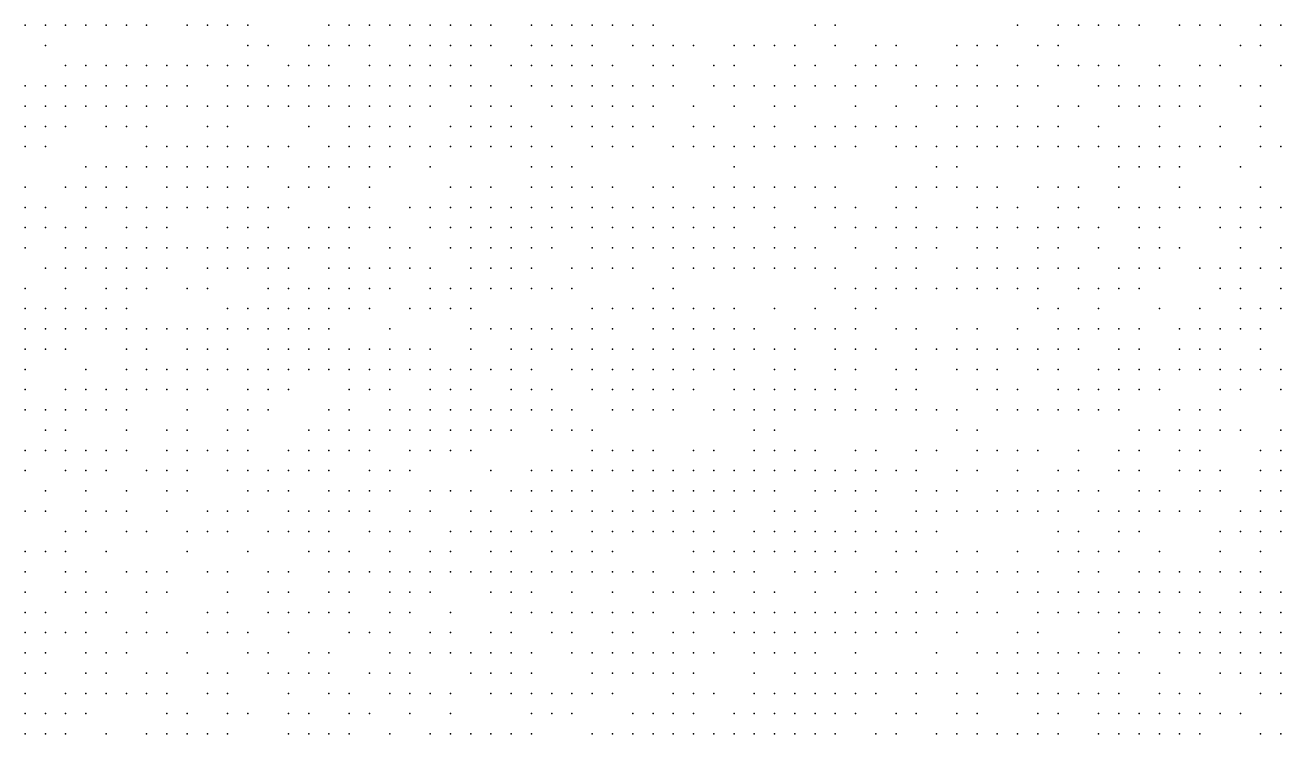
# Model space of a CAD drawing. Extents: x 429 to 793, y 817 to 1241.
# Drawn here: x 565.15 to 610.41, y 1134.89 to 1160.44 of the extents above; entities that cross this region are included whole.
import ezdxf

# ---------------------------------------------------------------- set-up
doc = ezdxf.new("R2010")
doc.units = 0

msp = doc.modelspace()

# ---------------------------------------------------------------- linework, layer by layer
for p in [(565.15, 1160.44, 250.814), (565.88, 1160.44, 251.122), (566.61, 1160.44, 251.333), (567.34, 1160.44, 251.404), (568.07, 1160.44, 251.684), (568.8, 1160.44, 251.964), (569.53, 1160.44, 252.244), (570.99, 1160.44, 252.484), (571.72, 1160.44, 252.724), (572.45, 1160.44, 252.964), (573.18, 1160.44, 253.208), (576.1, 1160.44, 253.768), (576.83, 1160.44, 253.983), (577.56, 1160.44, 254.166), (578.29, 1160.44, 254.348), (579.02, 1160.44, 254.536), (579.75, 1160.44, 254.626), (580.48, 1160.44, 254.717), (581.21, 1160.44, 254.927), (581.94, 1160.44, 255.03), (583.4, 1160.44, 255.185), (584.13, 1160.44, 255.34), (584.86, 1160.44, 255.467), (585.59, 1160.44, 255.595), (586.32, 1160.44, 255.734), (587.05, 1160.44, 255.792), (587.78, 1160.44, 255.85), (593.62, 1160.44, 256.423), (594.35, 1160.44, 256.445), (600.92, 1160.44, 256.691), (602.38, 1160.44, 256.698), (603.11, 1160.44, 256.68), (603.84, 1160.44, 256.65), (604.57, 1160.44, 256.62), (605.3, 1160.44, 256.59), (606.76, 1160.44, 256.557), (607.49, 1160.44, 256.525), (608.22, 1160.44, 256.492), (609.68, 1160.44, 256.408), (610.41, 1160.44, 256.346), (565.88, 1159.71, 250.984), (573.18, 1159.71, 253.106), (573.91, 1159.71, 253.447), (575.37, 1159.71, 253.662), (576.1, 1159.71, 253.877), (576.83, 1159.71, 254.092), (577.56, 1159.71, 254.274), (579.02, 1159.71, 254.457), (579.75, 1159.71, 254.733), (580.48, 1159.71, 254.823), (581.21, 1159.71, 254.98), (581.94, 1159.71, 255.135), (583.4, 1159.71, 255.29), (584.13, 1159.71, 255.445), (584.86, 1159.71, 255.572), (585.59, 1159.71, 255.7), (587.05, 1159.71, 255.897), (587.78, 1159.71, 255.955), (588.51, 1159.71, 256.051), (589.24, 1159.71, 256.138), (590.7, 1159.71, 256.226), (591.43, 1159.71, 256.313), (592.16, 1159.71, 256.376), (592.89, 1159.71, 256.438), (594.35, 1159.71, 256.541), (595.81, 1159.71, 256.593), (596.54, 1159.71, 256.618), (598.73, 1159.71, 256.668), (599.46, 1159.71, 256.676), (600.19, 1159.71, 256.683), (601.65, 1159.71, 256.707), (602.38, 1159.71, 256.704), (608.95, 1159.71, 256.49), (609.68, 1159.71, 256.443), (566.61, 1158.98, 251.26), (567.34, 1158.98, 251.619), (568.07, 1158.98, 251.82), (568.8, 1158.98, 252.113), (569.53, 1158.98, 252.246), (570.26, 1158.98, 252.555), (570.99, 1158.98, 252.731), (571.72, 1158.98, 252.906), (572.45, 1158.98, 253.1), (573.18, 1158.98, 253.34), (574.64, 1158.98, 253.555), (575.37, 1158.98, 253.859), (576.1, 1158.98, 253.985), (577.56, 1158.98, 254.322), (578.29, 1158.98, 254.443), (579.02, 1158.98, 254.565), (579.75, 1158.98, 254.747), (580.48, 1158.98, 254.93), (581.21, 1158.98, 255.085), (582.67, 1158.98, 255.306), (583.4, 1158.98, 255.469), (584.13, 1158.98, 255.55), (584.86, 1158.98, 255.678), (585.59, 1158.98, 255.72), (586.32, 1158.98, 255.89), (587.78, 1158.98, 256.06), (588.51, 1158.98, 256.147), (589.97, 1158.98, 256.277), (590.7, 1158.98, 256.366), (592.89, 1158.98, 256.535), (593.62, 1158.98, 256.577), (595.08, 1158.98, 256.66), (595.81, 1158.98, 256.685), (596.54, 1158.98, 256.725), (597.27, 1158.98, 256.742), (598.73, 1158.98, 256.76), (599.46, 1158.98, 256.77), (600.92, 1158.98, 256.783), (602.38, 1158.98, 256.79), (603.11, 1158.98, 256.785), (603.84, 1158.98, 256.762), (604.57, 1158.98, 256.716), (606.03, 1158.98, 256.657), (607.49, 1158.98, 256.632), (608.22, 1158.98, 256.607), (610.41, 1158.98, 256.503), (565.15, 1158.25, 250.831), (565.88, 1158.25, 251.155), (566.61, 1158.25, 251.368), (567.34, 1158.25, 251.711), (568.07, 1158.25, 251.845), (568.8, 1158.25, 251.979), (569.53, 1158.25, 252.338), (570.26, 1158.25, 252.472), (570.99, 1158.25, 252.823), (572.45, 1158.25, 253.081), (573.18, 1158.25, 253.257), (573.91, 1158.25, 253.517), (574.64, 1158.25, 253.631), (575.37, 1158.25, 253.922), (576.1, 1158.25, 254.036), (576.83, 1158.25, 254.15), (577.56, 1158.25, 254.385), (578.29, 1158.25, 254.507), (579.02, 1158.25, 254.628), (579.75, 1158.25, 254.75), (580.48, 1158.25, 254.988), (581.21, 1158.25, 255.063), (581.94, 1158.25, 255.225), (583.4, 1158.25, 255.439), (584.13, 1158.25, 255.602), (584.86, 1158.25, 255.687), (585.59, 1158.25, 255.772), (586.32, 1158.25, 255.857), (587.05, 1158.25, 256.027), (587.78, 1158.25, 256.105), (588.51, 1158.25, 256.189), (589.97, 1158.25, 256.317), (590.7, 1158.25, 256.406), (591.43, 1158.25, 256.45), (592.16, 1158.25, 256.492), (592.89, 1158.25, 256.575), (593.62, 1158.25, 256.617), (594.35, 1158.25, 256.658), (595.08, 1158.25, 256.7), (595.81, 1158.25, 256.716), (597.27, 1158.25, 256.781), (598, 1158.25, 256.79), (598.73, 1158.25, 256.798), (599.46, 1158.25, 256.803), (600.19, 1158.25, 256.813), (600.92, 1158.25, 256.818), (601.65, 1158.25, 256.823), (603.84, 1158.25, 256.804), (604.57, 1158.25, 256.781), (605.3, 1158.25, 256.735), (606.03, 1158.25, 256.712), (606.76, 1158.25, 256.686), (607.49, 1158.25, 256.674), (608.95, 1158.25, 256.594), (609.68, 1158.25, 256.54), (565.15, 1157.52, 251.05), (565.88, 1157.52, 251.184), (566.61, 1157.52, 251.476), (567.34, 1157.52, 251.736), (568.07, 1157.52, 251.937), (568.8, 1157.52, 252.071), (569.53, 1157.52, 252.205), (570.26, 1157.52, 252.564), (570.99, 1157.52, 252.739), (571.72, 1157.52, 252.998), (572.45, 1157.52, 253.173), (573.18, 1157.52, 253.281), (573.91, 1157.52, 253.516), (574.64, 1157.52, 253.716), (575.37, 1157.52, 253.808), (576.1, 1157.52, 254.099), (576.83, 1157.52, 254.213), (577.56, 1157.52, 254.327), (578.29, 1157.52, 254.57), (579.02, 1157.52, 254.692), (579.75, 1157.52, 254.813), (581.21, 1157.52, 255.047), (581.94, 1157.52, 255.196), (582.67, 1157.52, 255.358), (584.13, 1157.52, 255.653), (584.86, 1157.52, 255.738), (585.59, 1157.52, 255.823), (586.32, 1157.52, 255.908), (587.05, 1157.52, 255.993), (587.78, 1157.52, 256.15), (589.24, 1157.52, 256.273), (590.7, 1157.52, 256.446), (592.16, 1157.52, 256.532), (592.89, 1157.52, 256.573), (595.08, 1157.52, 256.74), (596.54, 1157.52, 256.763), (598, 1157.52, 256.828), (598.73, 1157.52, 256.837), (599.46, 1157.52, 256.842), (600.92, 1157.52, 256.857), (602.38, 1157.52, 256.857), (603.11, 1157.52, 256.839), (604.57, 1157.52, 256.823), (605.3, 1157.52, 256.776), (606.03, 1157.52, 256.753), (606.76, 1157.52, 256.728), (607.49, 1157.52, 256.715), (609.68, 1157.52, 256.613), (565.15, 1156.79, 250.999), (565.88, 1156.79, 251.292), (566.61, 1156.79, 251.584), (568.07, 1156.79, 251.844), (568.8, 1156.79, 252.163), (569.53, 1156.79, 252.43), (571.72, 1156.79, 252.915), (572.45, 1156.79, 253.09), (575.37, 1156.79, 253.871), (576.83, 1156.79, 254.276), (577.56, 1156.79, 254.39), (578.29, 1156.79, 254.512), (579.02, 1156.79, 254.755), (580.48, 1156.79, 254.93), (581.21, 1156.79, 255.105), (581.94, 1156.79, 255.25), (582.67, 1156.79, 255.41), (583.4, 1156.79, 255.491), (584.86, 1156.79, 255.79), (585.59, 1156.79, 255.875), (586.32, 1156.79, 255.96), (587.05, 1156.79, 256.077), (587.78, 1156.79, 256.195), (589.24, 1156.79, 256.313), (589.97, 1156.79, 256.357), (591.43, 1156.79, 256.53), (592.16, 1156.79, 256.572), (593.62, 1156.79, 256.655), (594.35, 1156.79, 256.717), (595.08, 1156.79, 256.78), (595.81, 1156.79, 256.802), (596.54, 1156.79, 256.801), (597.27, 1156.79, 256.825), (598.73, 1156.79, 256.875), (599.46, 1156.79, 256.88), (600.19, 1156.79, 256.885), (600.92, 1156.79, 256.89), (601.65, 1156.79, 256.89), (602.38, 1156.79, 256.89), (603.84, 1156.79, 256.855), (606.03, 1156.79, 256.795), (608.22, 1156.79, 256.703), (609.68, 1156.79, 256.65), (565.15, 1156.06, 251.107), (565.88, 1156.06, 251.4), (569.53, 1156.06, 252.389), (570.26, 1156.06, 252.656), (570.99, 1156.06, 252.831), (571.72, 1156.06, 253.007), (572.45, 1156.06, 253.134), (573.18, 1156.06, 253.369), (573.91, 1156.06, 253.604), (574.64, 1156.06, 253.804), (576.1, 1156.06, 254.049), (576.83, 1156.06, 254.34), (577.56, 1156.06, 254.453), (578.29, 1156.06, 254.575), (579.02, 1156.06, 254.697), (579.75, 1156.06, 254.813), (580.48, 1156.06, 254.988), (581.21, 1156.06, 255.163), (581.94, 1156.06, 255.308), (582.67, 1156.06, 255.453), (583.4, 1156.06, 255.543), (584.13, 1156.06, 255.624), (585.59, 1156.06, 255.927), (586.32, 1156.06, 256.005), (587.05, 1156.06, 256.122), (588.51, 1156.06, 256.24), (589.24, 1156.06, 256.32), (589.97, 1156.06, 256.4), (590.7, 1156.06, 256.441), (591.43, 1156.06, 256.57), (592.16, 1156.06, 256.612), (592.89, 1156.06, 256.653), (593.62, 1156.06, 256.695), (594.35, 1156.06, 256.758), (595.08, 1156.06, 256.82), (596.54, 1156.06, 256.842), (597.27, 1156.06, 256.865), (598, 1156.06, 256.857), (598.73, 1156.06, 256.913), (599.46, 1156.06, 256.918), (600.19, 1156.06, 256.923), (600.92, 1156.06, 256.923), (601.65, 1156.06, 256.923), (602.38, 1156.06, 256.923), (603.11, 1156.06, 256.906), (603.84, 1156.06, 256.888), (604.57, 1156.06, 256.864), (605.3, 1156.06, 256.86), (606.03, 1156.06, 256.837), (606.76, 1156.06, 256.824), (607.49, 1156.06, 256.767), (608.22, 1156.06, 256.727), (609.68, 1156.06, 256.687), (610.41, 1156.06, 256.632), (567.34, 1155.33, 251.692), (568.07, 1155.33, 251.952), (568.8, 1155.33, 252.212), (569.53, 1155.33, 252.472), (570.26, 1155.33, 252.614), (570.99, 1155.33, 252.923), (571.72, 1155.33, 252.987), (572.45, 1155.33, 253.222), (573.18, 1155.33, 253.457), (573.91, 1155.33, 253.692), (575.37, 1155.33, 253.892), (576.1, 1155.33, 254.092), (576.83, 1155.33, 254.292), (577.56, 1155.33, 254.517), (578.29, 1155.33, 254.697), (579.75, 1155.33, 254.872), (583.4, 1155.33, 255.594), (584.13, 1155.33, 255.675), (584.86, 1155.33, 255.757), (590.7, 1155.33, 256.481), (598, 1155.33, 256.896), (598.73, 1155.33, 256.905), (604.57, 1155.33, 256.883), (605.3, 1155.33, 256.904), (606.03, 1155.33, 256.878), (606.76, 1155.33, 256.843), (608.95, 1155.33, 256.763), (565.15, 1154.6, 251.215), (566.61, 1154.6, 251.649), (567.34, 1154.6, 251.8), (568.07, 1154.6, 252.06), (568.8, 1154.6, 252.32), (570.26, 1154.6, 252.58), (570.99, 1154.6, 252.84), (571.72, 1154.6, 253.075), (572.45, 1154.6, 253.31), (573.18, 1154.6, 253.545), (574.64, 1154.6, 253.913), (575.37, 1154.6, 254.047), (576.1, 1154.6, 254.18), (577.56, 1154.6, 254.403), (580.48, 1154.6, 255.047), (581.21, 1154.6, 255.222), (581.94, 1154.6, 255.367), (583.4, 1154.6, 255.512), (584.13, 1154.6, 255.727), (584.86, 1154.6, 255.808), (585.59, 1154.6, 255.932), (586.32, 1154.6, 256.05), (587.78, 1154.6, 256.167), (588.51, 1154.6, 256.285), (589.97, 1154.6, 256.445), (590.7, 1154.6, 256.525), (591.43, 1154.6, 256.566), (592.16, 1154.6, 256.652), (592.89, 1154.6, 256.672), (593.62, 1154.6, 256.735), (594.35, 1154.6, 256.797), (596.54, 1154.6, 256.883), (597.27, 1154.6, 256.905), (598, 1154.6, 256.927), (598.73, 1154.6, 256.952), (599.46, 1154.6, 256.957), (600.19, 1154.6, 256.957), (601.65, 1154.6, 256.957), (602.38, 1154.6, 256.957), (603.11, 1154.6, 256.939), (604.57, 1154.6, 256.922), (606.76, 1154.6, 256.866), (609.68, 1154.6, 256.723), (565.15, 1153.87, 251.195), (565.88, 1153.87, 251.347), (567.34, 1153.87, 251.856), (568.07, 1153.87, 252.039), (568.8, 1153.87, 252.348), (569.53, 1153.87, 252.531), (570.26, 1153.87, 252.713), (570.99, 1153.87, 252.884), (571.72, 1153.87, 253.124), (572.45, 1153.87, 253.255), (573.18, 1153.87, 253.518), (573.91, 1153.87, 253.649), (574.64, 1153.87, 253.802), (576.83, 1153.87, 254.38), (577.56, 1153.87, 254.58), (579.02, 1153.87, 254.788), (579.75, 1153.87, 254.985), (580.48, 1153.87, 255.105), (581.21, 1153.87, 255.28), (581.94, 1153.87, 255.377), (582.67, 1153.87, 255.473), (583.4, 1153.87, 255.57), (584.13, 1153.87, 255.715), (584.86, 1153.87, 255.86), (585.59, 1153.87, 255.978), (586.32, 1153.87, 256.061), (587.05, 1153.87, 256.129), (587.78, 1153.87, 256.263), (588.51, 1153.87, 256.33), (589.24, 1153.87, 256.41), (589.97, 1153.87, 256.49), (590.7, 1153.87, 256.543), (591.43, 1153.87, 256.57), (592.16, 1153.87, 256.65), (593.62, 1153.87, 256.775), (594.35, 1153.87, 256.837), (595.08, 1153.87, 256.864), (596.54, 1153.87, 256.93), (597.27, 1153.87, 256.945), (599.46, 1153.87, 256.99), (600.19, 1153.87, 256.99), (600.92, 1153.87, 256.993), (602.38, 1153.87, 256.991), (603.11, 1153.87, 256.981), (604.57, 1153.87, 256.955), (605.3, 1153.87, 256.938), (606.03, 1153.87, 256.92), (606.76, 1153.87, 256.88), (607.49, 1153.87, 256.852), (608.22, 1153.87, 256.829), (608.95, 1153.87, 256.8), (609.68, 1153.87, 256.76), (610.41, 1153.87, 256.729), (565.15, 1153.14, 251.051), (565.88, 1153.14, 251.403), (566.61, 1153.14, 251.554), (567.34, 1153.14, 251.912), (568.8, 1153.14, 252.221), (569.53, 1153.14, 252.404), (570.26, 1153.14, 252.587), (572.45, 1153.14, 253.277), (573.18, 1153.14, 253.539), (573.91, 1153.14, 253.67), (575.37, 1153.14, 254.068), (576.1, 1153.14, 254.202), (576.83, 1153.14, 254.335), (577.56, 1153.14, 254.468), (578.29, 1153.14, 254.69), (579.75, 1153.14, 254.898), (580.48, 1153.14, 255.095), (581.21, 1153.14, 255.193), (581.94, 1153.14, 255.388), (582.67, 1153.14, 255.485), (583.4, 1153.14, 255.582), (584.13, 1153.14, 255.678), (584.86, 1153.14, 255.867), (585.59, 1153.14, 255.927), (586.32, 1153.14, 255.994), (587.05, 1153.14, 256.129), (587.78, 1153.14, 256.263), (588.51, 1153.14, 256.33), (589.24, 1153.14, 256.383), (589.97, 1153.14, 256.437), (590.7, 1153.14, 256.543), (592.16, 1153.14, 256.648), (592.89, 1153.14, 256.721), (594.35, 1153.14, 256.829), (595.08, 1153.14, 256.864), (595.81, 1153.14, 256.9), (596.54, 1153.14, 256.93), (597.27, 1153.14, 256.945), (598, 1153.14, 256.96), (598.73, 1153.14, 256.975), (599.46, 1153.14, 256.994), (600.19, 1153.14, 256.994), (600.92, 1153.14, 256.997), (601.65, 1153.14, 256.996), (602.38, 1153.14, 256.996), (603.11, 1153.14, 256.986), (603.84, 1153.14, 256.976), (605.3, 1153.14, 256.944), (606.03, 1153.14, 256.92), (608.22, 1153.14, 256.831), (608.95, 1153.14, 256.808), (609.68, 1153.14, 256.762), (565.15, 1152.41, 251.129), (566.61, 1152.41, 251.61), (567.34, 1152.41, 251.761), (568.07, 1152.41, 252.095), (568.8, 1152.41, 252.277), (569.53, 1152.41, 252.46), (570.26, 1152.41, 252.683), (570.99, 1152.41, 252.928), (571.72, 1152.41, 253.141), (572.45, 1152.41, 253.299), (573.18, 1152.41, 253.43), (573.91, 1152.41, 253.692), (574.64, 1152.41, 253.823), (575.37, 1152.41, 253.957), (576.1, 1152.41, 254.223), (576.83, 1152.41, 254.357), (578.29, 1152.41, 254.607), (579.02, 1152.41, 254.8), (580.48, 1152.41, 255.107), (581.21, 1152.41, 255.205), (581.94, 1152.41, 255.303), (582.67, 1152.41, 255.497), (583.4, 1152.41, 255.593), (584.13, 1152.41, 255.69), (585.59, 1152.41, 255.873), (586.32, 1152.41, 255.994), (587.05, 1152.41, 256.061), (587.78, 1152.41, 256.196), (588.51, 1152.41, 256.33), (589.24, 1152.41, 256.383), (589.97, 1152.41, 256.437), (590.7, 1152.41, 256.49), (591.43, 1152.41, 256.543), (592.16, 1152.41, 256.647), (592.89, 1152.41, 256.721), (593.62, 1152.41, 256.757), (595.08, 1152.41, 256.864), (596.54, 1152.41, 256.915), (597.27, 1152.41, 256.945), (598, 1152.41, 256.96), (599.46, 1152.41, 256.99), (600.19, 1152.41, 256.999), (601.65, 1152.41, 257.001), (602.38, 1152.41, 257.001), (603.84, 1152.41, 256.981), (605.3, 1152.41, 256.949), (606.03, 1152.41, 256.92), (606.76, 1152.41, 256.883), (608.95, 1152.41, 256.81), (610.41, 1152.41, 256.732), (565.88, 1151.68, 251.394), (566.61, 1151.68, 251.666), (567.34, 1151.68, 251.817), (568.07, 1151.68, 251.968), (568.8, 1151.68, 252.333), (569.53, 1151.68, 252.482), (570.26, 1151.68, 252.727), (571.72, 1151.68, 252.972), (572.45, 1151.68, 253.184), (573.18, 1151.68, 253.451), (573.91, 1151.68, 253.583), (574.64, 1151.68, 253.845), (576.1, 1151.68, 254.112), (576.83, 1151.68, 254.245), (577.56, 1151.68, 254.432), (578.29, 1151.68, 254.62), (579.02, 1151.68, 254.793), (579.75, 1151.68, 254.965), (581.21, 1151.68, 255.217), (581.94, 1151.68, 255.315), (582.67, 1151.68, 255.412), (583.4, 1151.68, 255.605), (584.86, 1151.68, 255.742), (585.59, 1151.68, 255.88), (586.32, 1151.68, 255.987), (587.05, 1151.68, 256.129), (588.51, 1151.68, 256.33), (589.24, 1151.68, 256.383), (589.97, 1151.68, 256.437), (590.7, 1151.68, 256.49), (591.43, 1151.68, 256.568), (592.16, 1151.68, 256.645), (592.89, 1151.68, 256.71), (593.62, 1151.68, 256.757), (594.35, 1151.68, 256.793), (595.81, 1151.68, 256.9), (596.54, 1151.68, 256.915), (597.27, 1151.68, 256.945), (598.73, 1151.68, 256.967), (599.46, 1151.68, 256.99), (600.19, 1151.68, 256.997), (600.92, 1151.68, 257.005), (601.65, 1151.68, 257.002), (602.38, 1151.68, 257.006), (603.11, 1151.68, 257.005), (604.57, 1151.68, 256.972), (605.3, 1151.68, 256.945), (606.03, 1151.68, 256.92), (607.49, 1151.68, 256.883), (608.22, 1151.68, 256.845), (608.95, 1151.68, 256.788), (609.68, 1151.68, 256.765), (610.41, 1151.68, 256.734), (565.15, 1150.95, 251.207), (566.61, 1150.95, 251.472), (568.07, 1150.95, 252.024), (568.8, 1150.95, 252.281), (569.53, 1150.95, 252.526), (570.99, 1150.95, 252.771), (571.72, 1150.95, 253.016), (573.91, 1150.95, 253.604), (574.64, 1150.95, 253.867), (575.37, 1150.95, 254), (576.1, 1150.95, 254.133), (576.83, 1150.95, 254.258), (577.56, 1150.95, 254.446), (578.29, 1150.95, 254.633), (579.75, 1150.95, 254.806), (580.48, 1150.95, 255.02), (581.21, 1150.95, 255.118), (581.94, 1150.95, 255.327), (582.67, 1150.95, 255.423), (583.4, 1150.95, 255.52), (584.13, 1150.95, 255.612), (584.86, 1150.95, 255.749), (587.78, 1150.95, 256.196), (588.51, 1150.95, 256.263), (594.35, 1150.95, 256.793), (595.08, 1150.95, 256.829), (595.81, 1150.95, 256.9), (596.54, 1150.95, 256.915), (597.27, 1150.95, 256.93), (598, 1150.95, 256.945), (598.73, 1150.95, 256.967), (599.46, 1150.95, 256.99), (600.19, 1150.95, 256.997), (600.92, 1150.95, 257.005), (601.65, 1150.95, 257.007), (603.11, 1150.95, 257.01), (603.84, 1150.95, 256.986), (604.57, 1150.95, 256.977), (605.3, 1150.95, 256.945), (608.22, 1150.95, 256.834), (608.95, 1150.95, 256.811), (610.41, 1150.95, 256.703), (565.15, 1150.22, 251.232), (565.88, 1150.22, 251.444), (566.61, 1150.22, 251.656), (567.34, 1150.22, 251.815), (568.07, 1150.22, 252.08), (568.8, 1150.22, 252.325), (572.45, 1150.22, 253.229), (573.18, 1150.22, 253.441), (573.91, 1150.22, 253.653), (574.64, 1150.22, 253.757), (575.37, 1150.22, 253.888), (576.1, 1150.22, 254.084), (576.83, 1150.22, 254.272), (577.56, 1150.22, 254.459), (579.02, 1150.22, 254.647), (579.75, 1150.22, 254.819), (580.48, 1150.22, 254.992), (581.21, 1150.22, 255.228), (585.59, 1150.22, 255.887), (586.32, 1150.22, 255.994), (587.05, 1150.22, 256.102), (587.78, 1150.22, 256.196), (588.51, 1150.22, 256.263), (589.24, 1150.22, 256.383), (589.97, 1150.22, 256.437), (590.7, 1150.22, 256.488), (592.16, 1150.22, 256.643), (593.62, 1150.22, 256.708), (595.08, 1150.22, 256.829), (595.81, 1150.22, 256.864), (601.65, 1150.22, 257.011), (602.38, 1150.22, 257.011), (603.84, 1150.22, 256.991), (606.03, 1150.22, 256.92), (607.49, 1150.22, 256.883), (608.95, 1150.22, 256.813), (609.68, 1150.22, 256.79), (610.41, 1150.22, 256.735), (565.15, 1149.49, 251.058), (565.88, 1149.49, 251.27), (566.61, 1149.49, 251.482), (567.34, 1149.49, 251.694), (568.07, 1149.49, 251.906), (568.8, 1149.49, 252.194), (569.53, 1149.49, 252.322), (570.26, 1149.49, 252.691), (570.99, 1149.49, 252.815), (571.72, 1149.49, 253.06), (572.45, 1149.49, 253.272), (573.18, 1149.49, 253.339), (573.91, 1149.49, 253.485), (574.64, 1149.49, 253.697), (575.37, 1149.49, 253.91), (576.1, 1149.49, 254.098), (578.29, 1149.49, 254.473), (581.21, 1149.49, 255.164), (581.94, 1149.49, 255.338), (582.67, 1149.49, 255.435), (583.4, 1149.49, 255.481), (584.13, 1149.49, 255.618), (584.86, 1149.49, 255.756), (585.59, 1149.49, 255.893), (586.32, 1149.49, 256.001), (587.78, 1149.49, 256.108), (588.51, 1149.49, 256.263), (589.24, 1149.49, 256.33), (589.97, 1149.49, 256.409), (590.7, 1149.49, 256.487), (591.43, 1149.49, 256.564), (592.89, 1149.49, 256.642), (593.62, 1149.49, 256.707), (594.35, 1149.49, 256.772), (595.08, 1149.49, 256.837), (596.54, 1149.49, 256.915), (597.27, 1149.49, 256.922), (598.73, 1149.49, 256.967), (599.46, 1149.49, 256.99), (600.92, 1149.49, 257.005), (602.38, 1149.49, 257.016), (603.11, 1149.49, 257.015), (603.84, 1149.49, 257.006), (604.57, 1149.49, 256.97), (605.3, 1149.49, 256.945), (606.76, 1149.49, 256.92), (607.49, 1149.49, 256.883), (608.22, 1149.49, 256.845), (608.95, 1149.49, 256.807), (609.68, 1149.49, 256.791), (565.15, 1148.76, 251.096), (565.88, 1148.76, 251.308), (566.61, 1148.76, 251.52), (568.8, 1148.76, 252.096), (569.53, 1148.76, 252.435), (570.99, 1148.76, 252.805), (571.72, 1148.76, 253.046), (572.45, 1148.76, 253.185), (573.91, 1148.76, 253.478), (574.64, 1148.76, 253.757), (575.37, 1148.76, 253.88), (576.1, 1148.76, 254.072), (576.83, 1148.76, 254.178), (577.56, 1148.76, 254.34), (578.29, 1148.76, 254.553), (579.02, 1148.76, 254.66), (579.75, 1148.76, 254.89), (581.21, 1148.76, 255.178), (582.67, 1148.76, 255.35), (583.4, 1148.76, 255.488), (584.13, 1148.76, 255.633), (584.86, 1148.76, 255.762), (585.59, 1148.76, 255.9), (586.32, 1148.76, 255.972), (587.05, 1148.76, 256.043), (587.78, 1148.76, 256.187), (588.51, 1148.76, 256.223), (589.24, 1148.76, 256.33), (589.97, 1148.76, 256.408), (590.7, 1148.76, 256.485), (591.43, 1148.76, 256.527), (592.16, 1148.76, 256.584), (592.89, 1148.76, 256.683), (594.35, 1148.76, 256.77), (595.08, 1148.76, 256.835), (595.81, 1148.76, 256.9), (597.27, 1148.76, 256.922), (598, 1148.76, 256.945), (598.73, 1148.76, 256.967), (599.46, 1148.76, 256.99), (600.19, 1148.76, 256.997), (600.92, 1148.76, 257), (601.65, 1148.76, 257.01), (602.38, 1148.76, 257.012), (603.11, 1148.76, 257.02), (604.57, 1148.76, 256.97), (605.3, 1148.76, 256.945), (606.76, 1148.76, 256.92), (607.49, 1148.76, 256.883), (608.22, 1148.76, 256.845), (609.68, 1148.76, 256.77), (565.15, 1148.03, 251.134), (567.34, 1148.03, 251.732), (568.8, 1148.03, 252.112), (569.53, 1148.03, 252.32), (570.26, 1148.03, 252.421), (570.99, 1148.03, 252.79), (571.72, 1148.03, 252.918), (572.45, 1148.03, 253.032), (573.18, 1148.03, 253.325), (573.91, 1148.03, 253.464), (574.64, 1148.03, 253.603), (575.37, 1148.03, 253.85), (576.1, 1148.03, 254.02), (576.83, 1148.03, 254.127), (577.56, 1148.03, 254.288), (578.29, 1148.03, 254.502), (579.02, 1148.03, 254.608), (579.75, 1148.03, 254.723), (580.48, 1148.03, 254.953), (581.21, 1148.03, 255.068), (581.94, 1148.03, 255.183), (582.67, 1148.03, 255.366), (583.4, 1148.03, 255.455), (584.86, 1148.03, 255.649), (585.59, 1148.03, 255.738), (586.32, 1148.03, 255.898), (587.05, 1148.03, 255.97), (587.78, 1148.03, 256.042), (588.51, 1148.03, 256.185), (589.24, 1148.03, 256.25), (589.97, 1148.03, 256.358), (590.7, 1148.03, 256.414), (592.16, 1148.03, 256.499), (592.89, 1148.03, 256.555), (594.35, 1148.03, 256.685), (595.08, 1148.03, 256.728), (596.54, 1148.03, 256.84), (597.27, 1148.03, 256.865), (598.73, 1148.03, 256.855), (599.46, 1148.03, 256.905), (600.19, 1148.03, 256.91), (601.65, 1148.03, 256.92), (602.38, 1148.03, 256.93), (603.84, 1148.03, 256.937), (604.57, 1148.03, 256.931), (605.3, 1148.03, 256.846), (606.03, 1148.03, 256.843), (606.76, 1148.03, 256.84), (607.49, 1148.03, 256.774), (608.22, 1148.03, 256.789), (608.95, 1148.03, 256.756), (609.68, 1148.03, 256.723), (610.41, 1148.03, 256.679), (565.15, 1147.3, 250.971), (566.61, 1147.3, 251.558), (567.34, 1147.3, 251.653), (568.07, 1147.3, 251.891), (568.8, 1147.3, 252.128), (569.53, 1147.3, 252.335), (570.26, 1147.3, 252.535), (570.99, 1147.3, 252.543), (571.72, 1147.3, 252.904), (573.18, 1147.3, 253.311), (573.91, 1147.3, 253.45), (574.64, 1147.3, 253.635), (576.83, 1147.3, 254.075), (577.56, 1147.3, 254.182), (578.29, 1147.3, 254.343), (579.75, 1147.3, 254.672), (580.48, 1147.3, 254.787), (581.21, 1147.3, 255.017), (582.67, 1147.3, 255.227), (583.4, 1147.3, 255.381), (584.13, 1147.3, 255.47), (585.59, 1147.3, 255.664), (586.32, 1147.3, 255.753), (587.05, 1147.3, 255.897), (587.78, 1147.3, 255.968), (588.51, 1147.3, 256.04), (589.24, 1147.3, 256.17), (590.7, 1147.3, 256.329), (591.43, 1147.3, 256.386), (592.16, 1147.3, 256.414), (592.89, 1147.3, 256.47), (593.62, 1147.3, 256.513), (594.35, 1147.3, 256.6), (595.08, 1147.3, 256.643), (596.54, 1147.3, 256.727), (597.27, 1147.3, 256.78), (599.46, 1147.3, 256.795), (600.19, 1147.3, 256.825), (600.92, 1147.3, 256.83), (602.38, 1147.3, 256.84), (603.11, 1147.3, 256.843), (603.84, 1147.3, 256.854), (604.57, 1147.3, 256.851), (605.3, 1147.3, 256.849), (606.03, 1147.3, 256.763), (608.22, 1147.3, 256.741), (608.95, 1147.3, 256.676), (610.41, 1147.3, 256.623), (565.15, 1146.57, 251.009), (565.88, 1146.57, 251.172), (566.61, 1146.57, 251.432), (567.34, 1146.57, 251.669), (568.07, 1146.57, 251.907), (568.8, 1146.57, 252.144), (570.99, 1146.57, 252.649), (572.45, 1146.57, 253.018), (573.18, 1146.57, 253.157), (573.91, 1146.57, 253.42), (576.1, 1146.57, 253.82), (576.83, 1146.57, 253.975), (578.29, 1146.57, 254.237), (579.02, 1146.57, 254.505), (579.75, 1146.57, 254.62), (580.48, 1146.57, 254.735), (581.21, 1146.57, 254.85), (581.94, 1146.57, 255.008), (582.67, 1146.57, 255.165), (583.4, 1146.57, 255.285), (584.13, 1146.57, 255.397), (584.86, 1146.57, 255.575), (586.32, 1146.57, 255.68), (587.05, 1146.57, 255.752), (587.78, 1146.57, 255.895), (588.51, 1146.57, 255.992), (589.97, 1146.57, 256.09), (590.7, 1146.57, 256.244), (591.43, 1146.57, 256.301), (592.16, 1146.57, 256.357), (592.89, 1146.57, 256.385), (593.62, 1146.57, 256.428), (594.35, 1146.57, 256.472), (595.08, 1146.57, 256.515), (595.81, 1146.57, 256.578), (596.54, 1146.57, 256.64), (597.27, 1146.57, 256.665), (598, 1146.57, 256.72), (598.73, 1146.57, 256.77), (600.19, 1146.57, 256.74), (600.92, 1146.57, 256.745), (601.65, 1146.57, 256.75), (602.38, 1146.57, 256.753), (603.11, 1146.57, 256.755), (603.84, 1146.57, 256.742), (604.57, 1146.57, 256.771), (606.76, 1146.57, 256.727), (607.49, 1146.57, 256.694), (608.22, 1146.57, 256.661), (565.88, 1145.84, 251.21), (566.61, 1145.84, 251.448), (568.8, 1145.84, 251.923), (570.26, 1145.84, 252.352), (570.99, 1145.84, 252.559), (572.45, 1145.84, 253.004), (573.18, 1145.84, 253.143), (575.37, 1145.84, 253.605), (576.1, 1145.84, 253.79), (576.83, 1145.84, 253.945), (577.56, 1145.84, 254.1), (578.29, 1145.84, 254.292), (579.02, 1145.84, 254.347), (579.75, 1145.84, 254.568), (580.48, 1145.84, 254.683), (581.21, 1145.84, 254.788), (581.94, 1145.84, 254.946), (582.67, 1145.84, 255.103), (584.13, 1145.84, 255.223), (584.86, 1145.84, 255.413), (585.59, 1145.84, 255.591), (591.43, 1145.84, 256.216), (592.16, 1145.84, 256.329), (598.73, 1145.84, 256.685), (599.46, 1145.84, 256.71), (605.3, 1145.84, 256.73), (606.03, 1145.84, 256.686), (606.76, 1145.84, 256.68), (607.49, 1145.84, 256.647), (608.22, 1145.84, 256.581), (608.95, 1145.84, 256.577), (610.41, 1145.84, 256.55), (565.15, 1145.11, 251.002), (565.88, 1145.11, 251.202), (566.61, 1145.11, 251.306), (567.34, 1145.11, 251.667), (568.07, 1145.11, 251.799), (568.8, 1145.11, 252.028), (570.26, 1145.11, 252.367), (570.99, 1145.11, 252.575), (571.72, 1145.11, 252.783), (572.45, 1145.11, 252.876), (573.18, 1145.11, 252.99), (574.64, 1145.11, 253.39), (575.37, 1145.11, 253.575), (576.1, 1145.11, 253.76), (576.83, 1145.11, 253.915), (577.56, 1145.11, 254.07), (579.02, 1145.11, 254.24), (579.75, 1145.11, 254.402), (580.48, 1145.11, 254.569), (581.21, 1145.11, 254.727), (585.59, 1145.11, 255.429), (586.32, 1145.11, 255.607), (587.05, 1145.11, 255.678), (587.78, 1145.11, 255.75), (589.24, 1145.11, 255.913), (589.97, 1145.11, 256.01), (591.43, 1145.11, 256.15), (592.16, 1145.11, 256.187), (592.89, 1145.11, 256.3), (593.62, 1145.11, 256.343), (595.08, 1145.11, 256.428), (595.81, 1145.11, 256.491), (597.27, 1145.11, 256.578), (598, 1145.11, 256.603), (599.46, 1145.11, 256.625), (600.19, 1145.11, 256.65), (600.92, 1145.11, 256.66), (601.65, 1145.11, 256.662), (603.11, 1145.11, 256.667), (604.57, 1145.11, 256.654), (605.3, 1145.11, 256.642), (606.76, 1145.11, 256.6), (607.49, 1145.11, 256.567), (609.68, 1145.11, 256.504), (610.41, 1145.11, 256.477), (565.15, 1144.38, 250.944), (566.61, 1144.38, 251.402), (567.34, 1144.38, 251.499), (568.07, 1144.38, 251.763), (569.53, 1144.38, 252.124), (570.26, 1144.38, 252.29), (570.99, 1144.38, 252.456), (572.45, 1144.38, 252.788), (573.18, 1144.38, 253.025), (573.91, 1144.38, 253.248), (574.64, 1144.38, 253.36), (575.37, 1144.38, 253.545), (576.1, 1144.38, 253.73), (577.56, 1144.38, 253.937), (578.29, 1144.38, 254.143), (579.02, 1144.38, 254.295), (581.94, 1144.38, 254.884), (583.4, 1144.38, 255.042), (584.13, 1144.38, 255.162), (584.86, 1144.38, 255.282), (585.59, 1144.38, 255.402), (586.32, 1144.38, 255.533), (587.05, 1144.38, 255.605), (587.78, 1144.38, 255.637), (588.51, 1144.38, 255.735), (589.24, 1144.38, 255.833), (589.97, 1144.38, 255.93), (590.7, 1144.38, 256), (591.43, 1144.38, 256.07), (592.16, 1144.38, 256.14), (592.89, 1144.38, 256.215), (593.62, 1144.38, 256.258), (594.35, 1144.38, 256.279), (595.08, 1144.38, 256.342), (595.81, 1144.38, 256.404), (596.54, 1144.38, 256.467), (597.27, 1144.38, 256.492), (598.73, 1144.38, 256.517), (599.46, 1144.38, 256.542), (600.92, 1144.38, 256.571), (602.38, 1144.38, 256.576), (603.11, 1144.38, 256.578), (604.57, 1144.38, 256.566), (605.3, 1144.38, 256.553), (606.76, 1144.38, 256.52), (607.49, 1144.38, 256.487), (608.22, 1144.38, 256.458), (609.68, 1144.38, 256.431), (610.41, 1144.38, 256.403), (565.88, 1143.65, 250.936), (567.34, 1143.65, 251.397), (568.8, 1143.65, 251.859), (570.26, 1143.65, 252.254), (570.99, 1143.65, 252.42), (573.18, 1143.65, 252.93), (573.91, 1143.65, 253.06), (574.64, 1143.65, 253.283), (576.1, 1143.65, 253.542), (576.83, 1143.65, 253.757), (577.56, 1143.65, 253.86), (578.29, 1143.65, 253.963), (579.75, 1143.65, 254.35), (580.48, 1143.65, 254.508), (581.21, 1143.65, 254.665), (582.67, 1143.65, 254.857), (583.4, 1143.65, 254.98), (584.13, 1143.65, 255.1), (584.86, 1143.65, 255.22), (585.59, 1143.65, 255.34), (587.05, 1143.65, 255.46), (587.78, 1143.65, 255.557), (588.51, 1143.65, 255.655), (589.24, 1143.65, 255.753), (589.97, 1143.65, 255.85), (590.7, 1143.65, 255.92), (591.43, 1143.65, 255.99), (592.16, 1143.65, 256.06), (593.62, 1143.65, 256.13), (594.35, 1143.65, 256.193), (595.08, 1143.65, 256.255), (595.81, 1143.65, 256.318), (597.27, 1143.65, 256.38), (598, 1143.65, 256.405), (598.73, 1143.65, 256.43), (600.19, 1143.65, 256.48), (600.92, 1143.65, 256.483), (601.65, 1143.65, 256.485), (602.38, 1143.65, 256.487), (603.11, 1143.65, 256.444), (603.84, 1143.65, 256.49), (605.3, 1143.65, 256.465), (606.03, 1143.65, 256.453), (607.49, 1143.65, 256.413), (608.22, 1143.65, 256.385), (609.68, 1143.65, 256.357), (610.41, 1143.65, 256.33), (565.15, 1142.92, 250.678), (565.88, 1142.92, 250.928), (567.34, 1142.92, 251.389), (568.07, 1142.92, 251.591), (568.8, 1142.92, 251.824), (570.26, 1142.92, 252.052), (571.72, 1142.92, 252.586), (572.45, 1142.92, 252.693), (573.18, 1142.92, 252.87), (574.64, 1142.92, 253.095), (575.37, 1142.92, 253.318), (576.1, 1142.92, 253.465), (576.83, 1142.92, 253.577), (577.56, 1142.92, 253.783), (579.02, 1142.92, 254.067), (579.75, 1142.92, 254.248), (581.21, 1142.92, 254.49), (581.94, 1142.92, 254.612), (583.4, 1142.92, 254.866), (584.13, 1142.92, 254.927), (584.86, 1142.92, 254.988), (585.59, 1142.92, 255.224), (586.32, 1142.92, 255.285), (587.05, 1142.92, 255.335), (587.78, 1142.92, 255.448), (588.51, 1142.92, 255.54), (589.24, 1142.92, 255.643), (589.97, 1142.92, 255.735), (590.7, 1142.92, 255.768), (592.16, 1142.92, 255.949), (592.89, 1142.92, 255.982), (593.62, 1142.92, 256.025), (595.08, 1142.92, 256.169), (595.81, 1142.92, 256.137), (597.27, 1142.92, 256.277), (598, 1142.92, 256.277), (598.73, 1142.92, 256.379), (599.46, 1142.92, 256.378), (600.19, 1142.92, 256.35), (600.92, 1142.92, 256.416), (601.65, 1142.92, 256.352), (602.38, 1142.92, 256.398), (603.84, 1142.92, 256.38), (604.57, 1142.92, 256.436), (605.3, 1142.92, 256.382), (606.03, 1142.92, 256.343), (606.76, 1142.92, 256.333), (607.49, 1142.92, 256.358), (608.95, 1142.92, 256.294), (609.68, 1142.92, 256.312), (610.41, 1142.92, 256.23), (566.61, 1142.19, 251.178), (567.34, 1142.19, 251.381), (568.8, 1142.19, 251.583), (569.53, 1142.19, 251.92), (570.99, 1142.19, 252.218), (571.72, 1142.19, 252.455), (572.45, 1142.19, 252.633), (573.91, 1142.19, 252.81), (574.64, 1142.19, 252.955), (575.37, 1142.19, 253.242), (576.1, 1142.19, 253.353), (577.56, 1142.19, 253.603), (578.29, 1142.19, 253.887), (579.02, 1142.19, 253.99), (580.48, 1142.19, 254.147), (581.21, 1142.19, 254.314), (581.94, 1142.19, 254.498), (582.67, 1142.19, 254.621), (583.4, 1142.19, 254.752), (584.13, 1142.19, 254.813), (585.59, 1142.19, 255.049), (586.32, 1142.19, 255.11), (587.05, 1142.19, 255.21), (587.78, 1142.19, 255.318), (588.51, 1142.19, 255.425), (589.24, 1142.19, 255.528), (589.97, 1142.19, 255.632), (591.43, 1142.19, 255.801), (592.16, 1142.19, 255.834), (592.89, 1142.19, 255.84), (593.62, 1142.19, 255.92), (594.35, 1142.19, 255.985), (595.08, 1142.19, 256.066), (595.81, 1142.19, 256.034), (596.54, 1142.19, 256.104), (597.27, 1142.19, 256.175), (598, 1142.19, 256.174), (602.38, 1142.19, 256.288), (603.11, 1142.19, 256.334), (604.57, 1142.19, 256.326), (605.3, 1142.19, 256.328), (608.22, 1142.19, 256.276), (608.95, 1142.19, 256.194), (609.68, 1142.19, 256.212), (610.41, 1142.19, 256.13), (565.15, 1141.46, 250.67), (565.88, 1141.46, 250.92), (566.61, 1141.46, 251.029), (568.07, 1141.46, 251.494), (570.99, 1141.46, 252.218), (573.18, 1141.46, 252.573), (575.37, 1141.46, 253.1), (576.1, 1141.46, 253.277), (576.83, 1141.46, 253.388), (578.29, 1141.46, 253.707), (579.75, 1141.46, 253.928), (580.48, 1141.46, 254.045), (581.94, 1141.46, 254.38), (582.67, 1141.46, 254.507), (584.13, 1141.46, 254.638), (584.86, 1141.46, 254.874), (585.59, 1141.46, 254.935), (586.32, 1141.46, 255.073), (589.24, 1141.46, 255.413), (589.97, 1141.46, 255.517), (590.7, 1141.46, 255.653), (591.43, 1141.46, 255.686), (592.16, 1141.46, 255.655), (592.89, 1141.46, 255.735), (593.62, 1141.46, 255.815), (594.35, 1141.46, 255.88), (595.08, 1141.46, 255.945), (596.54, 1141.46, 256.01), (597.27, 1141.46, 256.073), (598.73, 1141.46, 256.16), (599.46, 1141.46, 256.19), (600.92, 1141.46, 256.237), (602.38, 1141.46, 256.255), (603.11, 1141.46, 256.224), (603.84, 1141.46, 256.27), (604.57, 1141.46, 256.216), (606.03, 1141.46, 256.237), (608.22, 1141.46, 256.204), (609.68, 1141.46, 256.112), (565.15, 1140.73, 250.604), (566.61, 1140.73, 250.985), (567.34, 1140.73, 251.126), (568.8, 1140.73, 251.45), (569.53, 1140.73, 251.777), (570.26, 1140.73, 251.98), (571.72, 1140.73, 252.158), (572.45, 1140.73, 252.335), (573.91, 1140.73, 252.75), (574.64, 1140.73, 252.895), (576.1, 1140.73, 253.2), (576.83, 1140.73, 253.423), (577.56, 1140.73, 253.527), (578.29, 1140.73, 253.63), (579.02, 1140.73, 253.708), (579.75, 1140.73, 253.826), (580.48, 1140.73, 253.943), (581.21, 1140.73, 254.111), (581.94, 1140.73, 254.278), (582.67, 1140.73, 254.393), (583.4, 1140.73, 254.515), (584.13, 1140.73, 254.699), (584.86, 1140.73, 254.76), (585.59, 1140.73, 254.81), (586.32, 1140.73, 254.948), (587.05, 1140.73, 255.085), (587.78, 1140.73, 255.193), (589.24, 1140.73, 255.3), (589.97, 1140.73, 255.408), (590.7, 1140.73, 255.505), (591.43, 1140.73, 255.575), (592.89, 1140.73, 255.63), (593.62, 1140.73, 255.71), (594.35, 1140.73, 255.775), (595.81, 1140.73, 255.84), (596.54, 1140.73, 255.905), (598, 1140.73, 256), (598.73, 1140.73, 256.03), (599.46, 1140.73, 256.06), (600.19, 1140.73, 256.09), (600.92, 1140.73, 256.031), (601.65, 1140.73, 256.108), (603.11, 1140.73, 256.142), (603.84, 1140.73, 256.16), (605.3, 1140.73, 256.14), (606.03, 1140.73, 256.13), (606.76, 1140.73, 256.12), (607.49, 1140.73, 256.041), (608.22, 1140.73, 256.098), (608.95, 1140.73, 256.075), (609.68, 1140.73, 256.052), (565.15, 1140, 250.482), (566.61, 1140, 250.843), (567.34, 1140, 251.082), (568.07, 1140, 251.244), (569.53, 1140, 251.612), (570.26, 1140, 251.774), (572.45, 1140, 252.279), (573.91, 1140, 252.69), (574.64, 1140, 252.806), (576.1, 1140, 253.038), (576.83, 1140, 253.235), (578.29, 1140, 253.489), (579.02, 1140, 253.607), (579.75, 1140, 253.724), (581.94, 1140, 254.009), (582.67, 1140, 254.177), (583.4, 1140, 254.401), (584.86, 1140, 254.585), (586.32, 1140, 254.823), (587.78, 1140, 255.006), (588.51, 1140, 255.068), (589.24, 1140, 255.175), (589.97, 1140, 255.283), (591.43, 1140, 255.47), (592.16, 1140, 255.55), (593.62, 1140, 255.557), (595.08, 1140, 255.753), (595.81, 1140, 255.775), (597.27, 1140, 255.823), (598, 1140, 255.884), (599.46, 1140, 255.895), (600.92, 1140, 255.907), (601.65, 1140, 255.971), (602.38, 1140, 255.912), (603.11, 1140, 255.963), (603.84, 1140, 255.993), (604.57, 1140, 256.06), (605.3, 1140, 255.96), (606.03, 1140, 256.013), (606.76, 1140, 255.913), (607.49, 1140, 255.967), (608.95, 1140, 255.882), (609.68, 1140, 255.903), (610.41, 1140, 255.89), (565.15, 1139.27, 250.464), (565.88, 1139.27, 250.638), (567.34, 1139.27, 250.941), (568.07, 1139.27, 251.038), (569.53, 1139.27, 251.568), (571.72, 1139.27, 252.018), (572.45, 1139.27, 252.167), (573.91, 1139.27, 252.447), (574.64, 1139.27, 252.578), (575.37, 1139.27, 252.694), (576.1, 1139.27, 252.81), (576.83, 1139.27, 253.125), (578.29, 1139.27, 253.387), (579.02, 1139.27, 253.505), (580.48, 1139.27, 253.842), (582.67, 1139.27, 254.075), (583.4, 1139.27, 254.242), (584.13, 1139.27, 254.41), (584.86, 1139.27, 254.548), (585.59, 1139.27, 254.685), (586.32, 1139.27, 254.66), (587.05, 1139.27, 254.81), (587.78, 1139.27, 254.76), (589.24, 1139.27, 255.098), (589.97, 1139.27, 255.144), (590.7, 1139.27, 255.21), (591.43, 1139.27, 255.318), (592.16, 1139.27, 255.274), (592.89, 1139.27, 255.368), (593.62, 1139.27, 255.463), (594.35, 1139.27, 255.579), (595.08, 1139.27, 255.601), (595.81, 1139.27, 255.622), (596.54, 1139.27, 255.605), (597.27, 1139.27, 255.675), (598, 1139.27, 255.715), (598.73, 1139.27, 255.798), (599.46, 1139.27, 255.712), (600.19, 1139.27, 255.809), (601.65, 1139.27, 255.847), (602.38, 1139.27, 255.767), (603.11, 1139.27, 255.797), (603.84, 1139.27, 255.827), (604.57, 1139.27, 255.827), (605.3, 1139.27, 255.827), (606.03, 1139.27, 255.86), (607.49, 1139.27, 255.813), (608.22, 1139.27, 255.734), (608.95, 1139.27, 255.808), (609.68, 1139.27, 255.762), (610.41, 1139.27, 255.75), (565.15, 1138.54, 250.272), (565.88, 1138.54, 250.446), (566.61, 1138.54, 250.62), (567.34, 1138.54, 250.896), (568.8, 1138.54, 251.2), (569.53, 1138.54, 251.428), (570.26, 1138.54, 251.593), (571.72, 1138.54, 251.962), (572.45, 1138.54, 252.036), (573.18, 1138.54, 252.186), (574.64, 1138.54, 252.466), (576.83, 1138.54, 253.042), (577.56, 1138.54, 253.13), (578.29, 1138.54, 253.292), (579.75, 1138.54, 253.421), (580.48, 1138.54, 253.634), (581.94, 1138.54, 253.908), (582.67, 1138.54, 254.014), (584.13, 1138.54, 254.214), (584.86, 1138.54, 254.36), (586.32, 1138.54, 254.46), (587.05, 1138.54, 254.61), (588.51, 1138.54, 254.806), (589.24, 1138.54, 254.852), (590.7, 1138.54, 255.03), (591.43, 1138.54, 255.137), (592.16, 1138.54, 255.245), (592.89, 1138.54, 255.216), (593.62, 1138.54, 255.311), (594.35, 1138.54, 255.253), (595.08, 1138.54, 255.448), (595.81, 1138.54, 255.388), (596.54, 1138.54, 255.458), (597.27, 1138.54, 255.527), (598.73, 1138.54, 255.607), (600.92, 1138.54, 255.723), (601.65, 1138.54, 255.664), (604.57, 1138.54, 255.66), (606.03, 1138.54, 255.66), (606.76, 1138.54, 255.76), (607.49, 1138.54, 255.66), (608.22, 1138.54, 255.647), (608.95, 1138.54, 255.635), (609.68, 1138.54, 255.622), (610.41, 1138.54, 255.61), (565.15, 1137.81, 250.254), (565.88, 1137.81, 250.428), (567.34, 1137.81, 250.853), (568.07, 1137.81, 250.994), (568.8, 1137.81, 251.189), (570.99, 1137.81, 251.758), (573.18, 1137.81, 252.018), (573.91, 1137.81, 252.205), (575.37, 1137.81, 252.582), (576.1, 1137.81, 252.698), (578.29, 1137.81, 252.99), (579.02, 1137.81, 253.209), (579.75, 1137.81, 253.231), (580.48, 1137.81, 253.337), (581.21, 1137.81, 253.55), (581.94, 1137.81, 253.687), (582.67, 1137.81, 253.756), (583.4, 1137.81, 253.893), (584.86, 1137.81, 254.018), (585.59, 1137.81, 254.31), (586.32, 1137.81, 254.26), (587.05, 1137.81, 254.41), (587.78, 1137.81, 254.56), (588.51, 1137.81, 254.606), (589.24, 1137.81, 254.652), (589.97, 1137.81, 254.723), (591.43, 1137.81, 254.85), (592.16, 1137.81, 254.957), (592.89, 1137.81, 255.065), (593.62, 1137.81, 255.173), (595.08, 1137.81, 255.274), (598, 1137.81, 255.42), (599.46, 1137.81, 255.46), (600.19, 1137.81, 255.5), (600.92, 1137.81, 255.54), (601.65, 1137.81, 255.57), (602.38, 1137.81, 255.6), (603.11, 1137.81, 255.63), (603.84, 1137.81, 255.66), (604.57, 1137.81, 255.587), (605.3, 1137.81, 255.513), (606.76, 1137.81, 255.481), (607.49, 1137.81, 255.493), (608.22, 1137.81, 255.556), (608.95, 1137.81, 255.452), (609.68, 1137.81, 255.557), (610.41, 1137.81, 255.453), (565.15, 1137.08, 250.201), (565.88, 1137.08, 250.321), (567.34, 1137.08, 250.776), (568.07, 1137.08, 250.95), (569.53, 1137.08, 251.17), (570.26, 1137.08, 251.28), (571.72, 1137.08, 251.684), (572.45, 1137.08, 251.814), (573.91, 1137.08, 252.092), (574.64, 1137.08, 252.354), (575.37, 1137.08, 252.47), (576.1, 1137.08, 252.586), (577.56, 1137.08, 252.775), (578.29, 1137.08, 252.85), (579.02, 1137.08, 253.019), (581.21, 1137.08, 253.36), (581.94, 1137.08, 253.429), (582.67, 1137.08, 253.566), (583.4, 1137.08, 253.634), (585.59, 1137.08, 254.004), (586.32, 1137.08, 254.187), (587.05, 1137.08, 254.21), (587.78, 1137.08, 254.36), (588.51, 1137.08, 254.467), (589.24, 1137.08, 254.595), (591.43, 1137.08, 254.67), (592.89, 1137.08, 254.885), (593.62, 1137.08, 254.993), (594.35, 1137.08, 255.1), (595.08, 1137.08, 255.032), (595.81, 1137.08, 255.171), (596.54, 1137.08, 255.103), (597.27, 1137.08, 255.241), (598, 1137.08, 255.329), (598.73, 1137.08, 255.279), (600.19, 1137.08, 255.298), (600.92, 1137.08, 255.353), (601.65, 1137.08, 255.386), (602.38, 1137.08, 255.368), (603.84, 1137.08, 255.477), (604.57, 1137.08, 255.403), (606.03, 1137.08, 255.44), (608.22, 1137.08, 255.322), (608.95, 1137.08, 255.317), (609.68, 1137.08, 255.348), (610.41, 1137.08, 255.401), (565.15, 1136.35, 250.067), (566.61, 1136.35, 250.442), (567.34, 1136.35, 250.595), (568.07, 1136.35, 250.8), (568.8, 1136.35, 250.972), (569.53, 1136.35, 250.993), (570.26, 1136.35, 251.192), (571.72, 1136.35, 251.61), (572.45, 1136.35, 251.74), (574.64, 1136.35, 252.111), (576.1, 1136.35, 252.358), (576.83, 1136.35, 252.56), (578.29, 1136.35, 252.71), (579.02, 1136.35, 252.893), (579.75, 1136.35, 252.935), (580.48, 1136.35, 253.148), (581.94, 1136.35, 253.239), (582.67, 1136.35, 253.307), (583.4, 1136.35, 253.376), (584.13, 1136.35, 253.615), (584.86, 1136.35, 253.822), (585.59, 1136.35, 253.809), (586.32, 1136.35, 253.991), (588.51, 1136.35, 254.16), (589.24, 1136.35, 254.287), (589.97, 1136.35, 254.415), (591.43, 1136.35, 254.49), (592.16, 1136.35, 254.54), (592.89, 1136.35, 254.59), (593.62, 1136.35, 254.87), (594.35, 1136.35, 254.933), (595.08, 1136.35, 254.848), (595.81, 1136.35, 254.964), (597.27, 1136.35, 255.035), (598.73, 1136.35, 255.072), (599.46, 1136.35, 255.228), (600.92, 1136.35, 255.167), (601.65, 1136.35, 255.199), (602.38, 1136.35, 255.232), (603.11, 1136.35, 255.282), (603.84, 1136.35, 255.196), (604.57, 1136.35, 255.293), (606.03, 1136.35, 255.302), (606.76, 1136.35, 255.314), (607.49, 1136.35, 255.327), (609.68, 1136.35, 255.145), (610.41, 1136.35, 255.244), (565.15, 1135.62, 249.934), (565.88, 1135.62, 250.188), (566.61, 1135.62, 250.24), (567.34, 1135.62, 250.445), (570.26, 1135.62, 251.015), (570.99, 1135.62, 251.213), (572.45, 1135.62, 251.643), (573.18, 1135.62, 251.677), (574.64, 1135.62, 252), (575.37, 1135.62, 252.13), (576.83, 1135.62, 252.42), (577.56, 1135.62, 252.495), (579.02, 1135.62, 252.753), (580.48, 1135.62, 252.851), (583.4, 1135.62, 253.407), (584.13, 1135.62, 253.419), (584.86, 1135.62, 253.626), (587.05, 1135.62, 253.795), (587.78, 1135.62, 253.977), (588.51, 1135.62, 254.118), (589.24, 1135.62, 254.107), (590.7, 1135.62, 254.352), (591.43, 1135.62, 254.31), (592.16, 1135.62, 254.36), (592.89, 1135.62, 254.64), (593.62, 1135.62, 254.645), (594.35, 1135.62, 254.765), (595.08, 1135.62, 254.68), (596.54, 1135.62, 254.896), (597.27, 1135.62, 254.845), (598.73, 1135.62, 254.916), (599.46, 1135.62, 255.057), (601.65, 1135.62, 255.012), (602.38, 1135.62, 255.045), (603.84, 1135.62, 255.077), (604.57, 1135.62, 255.11), (605.3, 1135.62, 255.122), (606.03, 1135.62, 255.135), (606.76, 1135.62, 255.147), (607.49, 1135.62, 255.16), (608.22, 1135.62, 255.155), (608.95, 1135.62, 255.15), (565.15, 1134.89, 249.885), (565.88, 1134.89, 249.953), (566.61, 1134.89, 250.09), (568.07, 1134.89, 250.65), (569.53, 1134.89, 250.795), (570.26, 1134.89, 250.94), (570.99, 1134.89, 251.235), (571.72, 1134.89, 251.257), (572.45, 1134.89, 251.467), (574.64, 1134.89, 251.821), (575.37, 1134.89, 251.943), (576.1, 1134.89, 252.084), (576.83, 1134.89, 252.28), (578.29, 1134.89, 252.355), (579.75, 1134.89, 252.612), (580.48, 1134.89, 252.655), (581.21, 1134.89, 252.874), (581.94, 1134.89, 252.98), (582.67, 1134.89, 253.117), (583.4, 1134.89, 253.211), (585.59, 1134.89, 253.492), (586.32, 1134.89, 253.612), (587.05, 1134.89, 253.616), (587.78, 1134.89, 253.633), (588.51, 1134.89, 253.785), (589.24, 1134.89, 253.92), (589.97, 1134.89, 254.055), (590.7, 1134.89, 254.172), (591.43, 1134.89, 254.13), (592.16, 1134.89, 254.237), (592.89, 1134.89, 254.357), (593.62, 1134.89, 254.477), (594.35, 1134.89, 254.598), (595.81, 1134.89, 254.512), (596.54, 1134.89, 254.595), (598, 1134.89, 254.76), (598.73, 1134.89, 254.815), (599.46, 1134.89, 254.87), (600.19, 1134.89, 254.925), (600.92, 1134.89, 254.98), (601.65, 1134.89, 254.905), (602.38, 1134.89, 254.829), (603.84, 1134.89, 254.83), (604.57, 1134.89, 254.88), (605.3, 1134.89, 254.992), (606.03, 1134.89, 254.969), (606.76, 1134.89, 254.851), (607.49, 1134.89, 254.947), (609.68, 1134.89, 254.892), (610.41, 1134.89, 254.937)]:
    msp.add_point(p)

doc.saveas('drawing.dxf')
